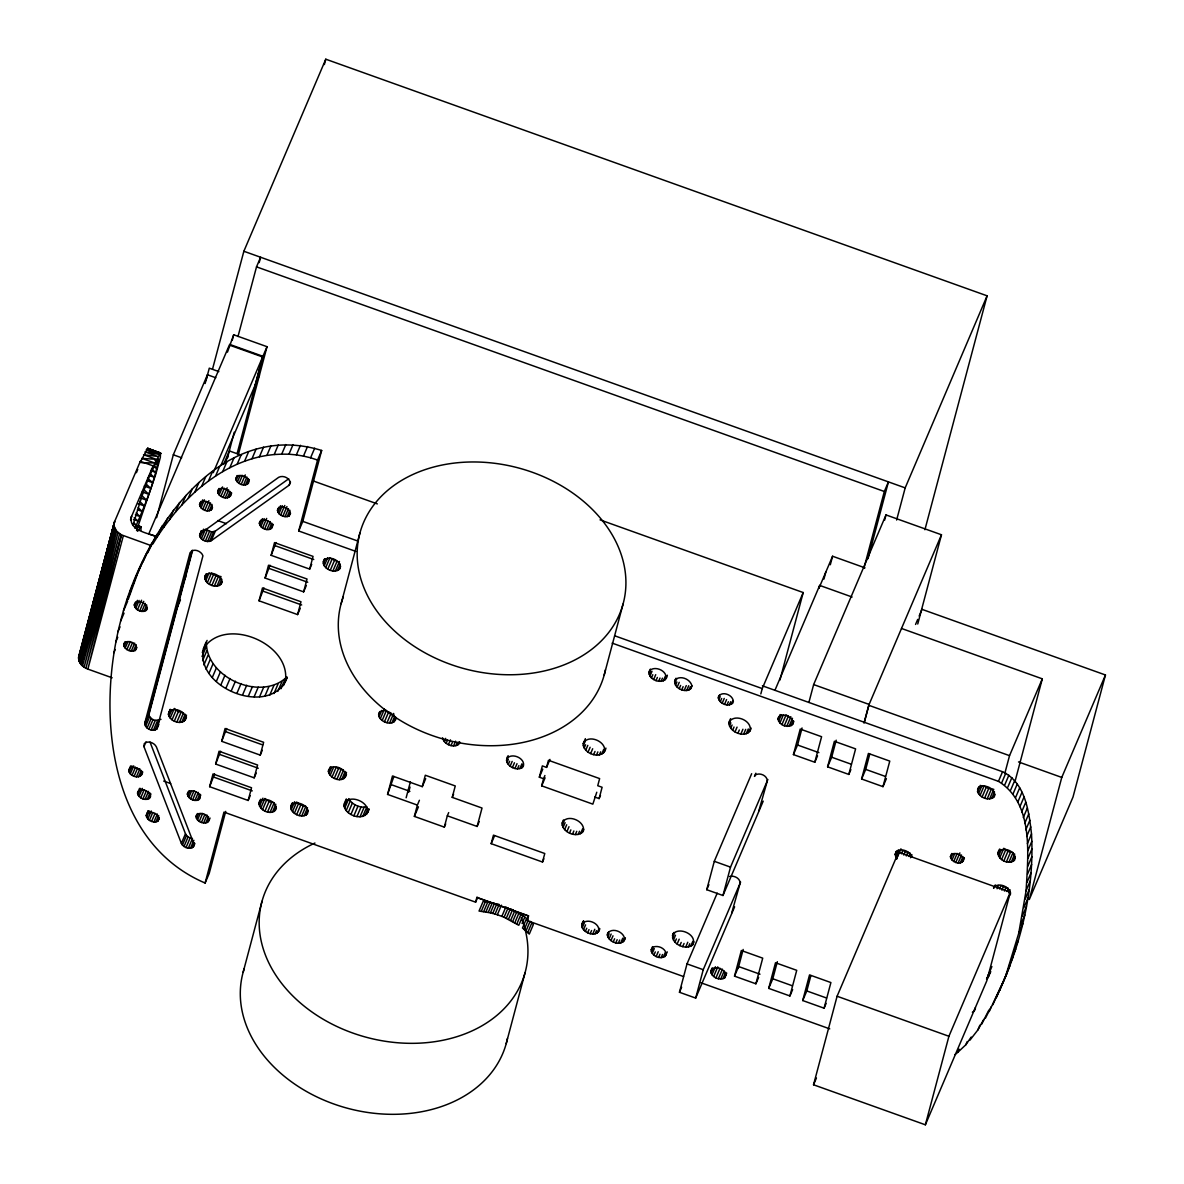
<?xml version="1.0" encoding="UTF-8"?>
<svg xmlns="http://www.w3.org/2000/svg" width="1184" height="1184" viewBox="0 0 1184 1184"><rect width="100%" height="100%" fill="white"/><g stroke="black" fill="none" stroke-linecap="round" stroke-linejoin="round"><path stroke-width="1.5" d="M977.555 791.741L978.162 788.233C983.564 782.994 995.596 788.189 994.575 795.974L993.509 797.454C988.004 800.991 979.923 797.587 977.555 791.741L980.293 785.347M1026.099 890.768C1028.067 854.67 1034.061 803.374 998.452 781.351L612.143 643.119M1010.13 965.197L999.622 990.268C1021.881 941.576 1034.49 887.674 1031.501 833.98C1028.94 811.632 1025.418 782.55 1002.552 771.746L762.407 685.817M367.676 812.209C369.201 800.68 346.024 792.821 343.967 805.904C346.172 816.694 366.285 822.258 369.053 808.998M287.283 677.322C270.559 720.908 185.74 684.559 206.016 642.335M286.735 677.07C261.176 701.653 206.519 678.284 206.386 642.838L202.301 652.443M778.066 719.384L778.184 717.667C782.15 712.028 792.984 716.468 793.088 722.995L792.51 724.549C787.908 728.663 779.309 725.185 778.066 719.384L780.108 714.574M998.216 852.332C1002.892 845.376 1017.722 851.888 1014.614 860.072C1008.413 866.392 993.376 857.69 999.577 849.135M136.56 530.565L155.785 474.222L160.343 457.424L160.506 452.924L152.751 467.295L153.121 465.874L140.334 461.301L114.656 521.493L78.692 656.498C77.67 662.359 82.702 667.347 87.882 669.108L112.14 677.796M114.019 524.69L78.706 659.784L114.656 521.493L78.544 658.126L114.167 523.047M1006.03 974.802L1018.728 933.273L1026.114 890.62L1030.198 881.014M140.911 530.195L141.088 526.998L137.492 525.592M355.984 551.463L298.708 530.98L302.808 521.374L321.663 450.453C216.953 418.233 142.198 534.68 120.62 621.141C96.984 711.081 107.522 841.41 205.113 883.027L209.213 873.422L225.715 811.38M199.83 533.984L278.699 477.3C282.961 475.036 289.192 477.729 290.346 482.465L289.118 485.203L211.24 540.688C206.993 542.982 200.629 540.185 199.608 535.434L201.206 530.787M186.465 717.016C184.349 726.517 169.652 722.151 168.394 714.248L170.037 709.394M221.985 581.507L221.704 583.164C217.16 590.254 202.39 583.623 205.276 575.528C210.545 570.525 220.624 574.743 221.985 581.507L220.653 584.644M607.333 935.02L607.614 933.362C612.113 926.865 624.545 931.956 624.619 939.46C621.304 946.993 608.369 942.138 607.333 935.02L608.694 931.823M665.941 955.118L666.222 953.46C664.831 948.058 658.156 945.158 653.08 947.111L651.2 949.834C651.437 955.976 659.873 959.573 664.92 956.509L667.302 951.921M718.318 697.998L718.584 696.34C722.432 690.598 733.296 695.126 733.34 701.624L732.763 703.163C728.13 707.307 719.62 703.755 718.318 697.998L719.68 694.801M328.397 771.494L328.664 769.837C333.089 763.31 345.728 768.386 345.684 775.92C342.324 783.453 329.537 778.628 328.397 771.494L330.44 766.684M599.814 928.641C597.313 940.392 575.972 930.757 583.386 921.004M259.326 802.5L260.228 800.961C266.074 797.128 275.946 801.464 276.331 808.583C272.113 817.952 253.628 808.228 260.687 799.304M291.027 806.052C295.645 799.037 310.4 805.638 307.426 813.793C301.254 820.112 285.98 811.366 292.389 802.856M393.221 713.626L395.87 719.191C392.289 728.086 374.632 720.005 379.738 711.658L386.058 710.193M506.796 758.87C511.444 751.929 526.184 758.441 523.21 766.61C516.979 773.108 501.779 764.198 508.173 755.673M666 678.402C667.258 670.706 654.915 665.393 649.587 670.662C646.153 680.356 665.837 686.542 667.362 675.206M691.885 685.802C689.961 695.615 671.565 688.555 675.176 679.823C680.371 674.924 690.45 679.142 691.885 685.802L690.524 689.044M896.865 858.415L895.089 854.596L896.258 851.4C901.675 847.788 910.052 851.207 912.213 857.098M975.29 1007.998L974.106 1011.195L972.36 1012.216M604.58 751.307C606.4 741.214 587.693 733.651 583.209 743.656C583.046 754.534 603.307 760.587 605.942 748.11M751.204 728.13C747.548 741.406 722.788 730.321 730.632 718.688M206.016 380.523L209.287 368.165L218.862 371.598M237.155 453.472L262.922 356.295L267.022 346.69L233.692 334.776L227.446 352.151M238.28 454.878L267.022 346.69M140.334 461.301L139.949 462.722L147.719 448.336L160.506 452.924L147.112 448.618L159.914 453.206L146.209 449.802L159.011 454.375L145.01 451.859L157.812 456.432L143.545 454.73L156.347 459.318L141.843 458.386L154.645 462.959L141.784 462.752M123.358 535.671L87.882 669.108L121.404 534.842L116.609 531.157L114.182 526.347L79.21 661.456L114.685 528.02L80.024 663.07L115.499 529.633L81.134 664.594L116.609 531.157L82.51 665.985L117.986 532.548L84.123 667.228L119.599 533.792L85.929 668.279L121.404 534.842L151.078 545.587M132.978 525.089C139.993 502.815 146.15 478.543 158.493 459.022C154.468 482.998 144.581 505.982 134.961 528.286M156.599 517.704L173.323 454.804L207.452 374.78L215.799 377.755M123.713 644.836L124.113 643.341C127.946 639.271 135.849 642.72 136.752 647.855L135.228 650.504C130.862 652.399 124.453 649.809 123.713 644.836L125.09 641.639M134.295 605.083L134.665 603.677C138.35 599.444 146.579 603.011 147.304 608.206L146.934 609.597C143.19 613.712 134.917 610.426 134.295 605.083L135.657 601.872M205.128 383.512L207.452 374.78M212.528 369.112L243.86 251.26L325.778 59.2L987.101 295.822L924.911 529.736M232.286 340.089L233.692 334.776M237.999 336.493L256.514 266.859L260.613 257.254L259.178 262.611M142.702 771.894C141.784 779.96 129.604 777.148 128.849 770.621L130.61 765.915M199.563 504.606L199.963 503.096C203.648 499.041 211.758 502.401 212.454 507.566L212.069 509.076C208.369 513.205 200.244 509.816 199.563 504.606L200.94 501.394M144.774 723.128L190.062 552.75C193.125 547.748 201.384 550.945 202.938 555.814L156.895 728.989C152.529 732.171 144.67 728.693 144.774 723.128L148.873 713.523L192.267 550.249M148.34 716.868L192.518 550.693M324.357 64.558L325.778 59.2M141.34 775.091L141.74 773.581C141.059 768.372 132.948 764.982 129.248 769.112M137.536 793.147L137.936 791.637C141.71 787.538 149.643 791.016 150.575 796.166L150.176 797.661C146.298 801.568 138.291 798.401 137.536 793.147L139.579 788.337M217.678 491.671L218.078 490.161C221.867 485.988 229.814 489.495 230.717 494.69L230.318 496.185C226.44 500.092 218.448 496.925 217.678 491.671L219.04 488.459M227.432 458.075L234.24 432.19M157.102 536.9L148.784 533.91L229.341 345.062L262.641 356.976L255.078 385.333L220.934 465.356M146.609 814.163L147.734 813.023C152.114 811.144 158.419 813.822 159.263 818.677L157.738 821.326C153.328 823.309 147.038 820.556 146.209 815.658L147.985 810.966M235.794 478.736L237.318 476.101C241.714 474.118 248.004 476.856 248.832 481.755L248.433 483.25C244.555 487.231 236.682 483.945 235.794 478.736L237.155 475.524M187.368 794.183L187.768 792.688C191.453 788.559 199.578 791.933 200.259 797.158L199.859 798.652C196.189 802.722 188.064 799.363 187.368 794.183L188.73 790.986M259.355 523.358L259.755 521.863C263.455 517.734 271.565 521.108 272.261 526.332L271.861 527.827C268.176 531.897 260.066 528.523 259.355 523.358L260.732 520.161M196.041 816.708L196.44 815.214C200.185 811.099 208.28 814.607 209.094 819.728L207.57 822.362C203.189 824.271 196.796 821.681 196.041 816.708L197.417 813.512M277.47 510.422L277.87 508.928C281.629 504.754 289.725 508.276 290.509 513.456L288.985 516.091C284.634 517.882 278.225 515.366 277.47 510.422L278.832 507.226M209.627 786.694L213.016 773.966L251.541 787.76L248.166 800.473L209.627 786.694L214.57 773.907M215.651 764.05L219.055 751.233L257.594 765.027L254.175 777.844L215.651 764.05L220.594 751.248M221.689 741.317L225.093 728.5L263.632 742.294L260.228 755.111L221.689 741.317L226.647 728.515M259.044 600.806L262.463 587.974L300.988 601.768L297.584 614.585L259.044 600.806L264.002 587.989M265.098 578.058L268.502 565.242L307.041 579.035L303.622 591.852L265.098 578.058L270.041 565.256M271.136 555.326L274.525 542.612L313.05 556.391L309.675 569.119L271.136 555.326L276.079 542.538M205.113 883.027L223.968 812.12L475.628 902.164L477.685 897.354M298.708 530.98L317.564 460.058L321.663 450.453M285.226 682.117C292.226 643.578 224.679 615.266 203.278 648.743M243.149 972.242L262.019 901.261M341.14 603.662L360.01 532.682M445.687 823.916L444.311 827.113L414.37 816.398L417.375 805.09L387.568 794.42L392.466 775.994L422.274 786.65L425.692 778.658M387.568 794.42L393.887 776.438M406.142 797.779L410.419 781.706M408.613 792.377L410.034 787.02M422.274 786.65L425.308 775.239L455.263 785.954L452.229 797.38L482.021 808.036L477.122 826.462L447.33 815.806L448.692 812.594M444.311 827.113L447.33 815.806M475.628 902.164L476.856 897.546L528.182 915.913L526.954 920.53L683.568 976.563M491.182 843.674L493.447 835.149L544.773 853.516L542.509 862.026L491.182 843.674L494.601 835.667M596.78 792.229L592.844 804.143L541.665 785.836L543.56 778.717L539.342 777.207L542.346 765.9L546.564 767.395L549.983 759.403M546.564 767.395L548.458 760.291L599.637 778.598L597.742 785.717L602.108 787.271L599.104 798.593L594.738 797.024M506.219 1043.592L525.089 972.626M604.195 675.013L623.065 604.032A136.278 103.955 14.9 0 0 449.654 463.714A136.278 103.955 14.9 0 0 401.894 637.318A136.278 103.955 14.9 0 0 623.065 604.032M734.613 906.811L695.689 998.082L679.468 992.281L687.016 963.894L717.208 893.136M763.206 801.154L722.965 895.504L706.744 889.702L714.292 861.316L751.662 773.7M760.824 693.942L762.244 688.585L803.211 592.548L600.051 519.865M779.945 680.045L803.211 592.548M695.689 998.082L703.237 969.696L740.607 882.08M722.965 895.504L730.513 867.117L767.868 779.501M852.11 597.017L819.683 585.414L818.928 588.256L832.574 556.243L865.001 567.846M823.946 579.065L825.751 572.242M830.31 564.753L832.574 556.243M734.524 976.149L741.347 950.515L762.718 958.152L755.895 983.8L734.524 976.149L738.624 966.544L759.995 974.195M793.428 754.608L800.221 729.063L821.592 736.714L814.799 762.244L793.428 754.608L797.528 745.002L818.899 752.639M738.194 968.394L743.167 949.45M797.513 745.269L802.056 727.968M808.894 702.423L813.645 684.574L886.002 514.922L941.472 534.768L917.748 624.012M863.92 568.276L884.33 491.493L888.429 481.888L868.02 558.67M884.581 520.279L886.002 514.922M768.697 988.374L775.505 962.74L796.728 970.332L789.92 995.966L768.697 988.374L772.797 978.768L777.34 961.674M827.601 766.832L834.38 741.288L855.603 748.88L848.81 774.425L827.601 766.832L831.686 757.227L836.215 740.192M896.628 520.028L905.183 487.882L987.101 295.822M863.994 723.128L868.745 705.279L941.472 534.768M864.364 722.27L869.115 704.421L813.645 684.574M802.708 1000.539L809.53 974.906L830.902 982.557L824.079 1008.191L802.708 1000.539L806.807 990.949L810.892 975.557M861.612 778.998L868.405 753.453L889.776 761.105L882.983 786.65L861.612 778.998L865.711 769.393L869.781 754.075M993.524 887.941L994.397 886.505C999.799 882.909 1008.191 886.328 1010.352 892.218L986.82 980.752L925.37 1124.8L813.541 1084.781L837.088 996.247L898.523 852.199L1010.352 892.218L1010.529 894.038L1008.442 896.91M896.643 859.288L898.523 852.199M950.397 856.728L951.921 854.093C956.272 852.288 962.681 854.804 963.436 859.747L963.036 861.242C959.306 865.356 951.211 861.848 950.397 856.728L951.758 853.516M1004.787 773.507L1009.538 755.658L1042.305 678.832L901.512 628.467M1014.777 782.372L1042.305 678.832M925.37 1124.8L948.917 1036.266L1010.352 892.218M1105.456 674.984L1061.767 777.429L1029.31 899.5L1073 797.069L1105.456 674.984L921.996 609.346L919.139 616.065M78.692 656.498L81.311 649.912M128.153 599.563L138.395 571.236M672.423 935.715L673.074 933.865C679.749 926.243 698.101 935.242 692.536 944.995C685.018 951.226 668.235 942.449 673.785 932.518M749.842 731.327C753.32 721.115 734.953 712.931 729.27 721.885M323.262 562.015L323.868 560.372C329.167 555.059 341.377 560.343 340.267 568.113C335.19 575.661 318.777 567.343 324.623 558.818M459.836 742.072L459.244 743.73C453.975 748.717 443.882 744.499 442.535 737.75M598.453 931.852C601.339 923.742 586.568 917.126 582.025 924.216M185.104 720.227C188.093 712.058 173.175 705.531 168.676 712.59M193.525 846.634L193.821 843.659L156.406 746.926C154.438 742.768 147.867 740.163 144.256 743.67L143.96 746.63L181.374 843.378C183.342 847.537 189.928 850.142 193.525 846.634L194.901 843.437M136.412 472.697L137.744 469.441M153.121 465.874L131.542 516.476C127.768 530.536 149.066 533.451 157.324 536.766M130.358 590.727L134.458 581.122M138.498 571.265L147.068 552.292M126.732 600.614L130.832 591.023M142.968 561.897L151.774 543.234M123.521 610.87L127.606 601.28M147.674 552.839L156.924 534.428M120.62 621.141L124.039 613.134M152.825 544.033L158.034 535.582L162.134 525.992M118 631.605L120.058 626.81M158.034 535.582L163.673 527.413L167.773 517.808M115.706 642.083L117.764 637.288M163.673 527.413L169.534 519.628L173.634 510.023M113.871 652.724L115.233 649.528M134.665 606.756L137.403 600.347M169.534 519.628L175.484 512.11L179.583 502.504M135.701 608.443L139.12 600.436M175.484 512.11L181.818 505.05L185.903 495.445M137.477 609.834L141.562 600.229M124.098 646.508L126.14 641.713M139.653 610.944L143.752 601.339M181.818 505.05L188.182 498.449L192.282 488.844M125.164 648.092L127.887 641.698M141.843 611.403L145.247 603.396M126.895 649.602L130.314 641.595M143.974 611.403L146.712 604.994M188.182 498.449L194.798 492.144L198.897 482.539M145.81 610.737L147.171 607.54M129.1 650.608L132.519 642.601M131.261 651.156L134.68 643.164M194.798 492.144L201.62 486.358L205.72 476.752M133.437 651.067L136.16 644.658M135.228 650.504L136.604 647.293M201.62 486.358L208.473 481.03L212.572 471.424M213.283 472.668L262.641 356.976M199.948 506.278L202.686 499.87M201.014 507.862L204.418 499.855M208.473 481.03L215.547 476.101L219.647 466.496M255.359 384.652L259.459 375.062M202.76 509.357L206.164 501.365M223.584 464.409L229.326 450.926L241.521 455.292M204.802 510.319L208.902 500.714M224.886 463.329L227.742 456.654M215.547 476.101L222.681 471.632L226.766 462.026M207.126 510.926L210.53 502.919M209.287 510.822L212.025 504.414M199.608 535.434L201.665 530.639M210.93 510.2L212.306 507.004M218.063 493.343L220.106 488.533M200.14 537.166L203.559 529.159M222.681 471.632L229.814 467.71L233.914 458.104M219.114 494.927L222.533 486.92M201.354 538.809L205.454 529.204L211.64 531.971L215.34 531.098L288.718 478.795M181.433 586.924L185.784 576.726M220.89 496.333L224.309 488.326M203.16 540.111L207.244 530.506M223.066 497.428L227.165 487.838M229.814 467.71L237.17 464.202L241.27 454.597M205.365 541.118L209.45 531.512M176.845 608.384L180.442 599.948M225.256 497.887L228.675 489.88M207.54 541.562L211.64 531.971M227.402 497.887L230.125 491.478M209.568 541.414L213.653 531.808M229.045 497.265L231.087 492.47M236.193 480.304L238.236 475.509M237.17 464.202L244.555 461.242L248.655 451.652M211.24 540.688L215.34 531.098M230.318 496.185L231.679 492.988M237.377 482.051L240.115 475.642M239.005 483.398L242.409 475.391M244.555 461.242L251.985 458.756L256.07 449.15M241.181 484.493L245.266 474.902M243.519 485.011L246.923 477.004M204.699 577.082L206.06 573.87M204.847 578.991L206.889 574.196M245.502 484.952L248.24 478.543M205.676 580.826L209.094 572.819M144.848 724.682L148.873 713.523M247.338 484.286L249.38 479.49M251.985 458.756L259.414 456.802L263.514 447.197M145.558 726.369L149.658 716.764L148.947 715.077M207.318 582.72L211.418 573.13L215.962 575.853L221.038 576.578L216.953 586.169M128.849 770.621L130.21 767.424M147.097 728.012L151.197 718.407L149.658 716.764M129.234 772.294L131.957 765.885M209.39 584.23L213.49 574.64M148.918 729.211L153.017 719.606L151.197 718.407M130.284 773.877L133.703 765.87M259.414 456.802L266.874 455.411L270.973 445.806M211.862 585.458L215.962 575.853M143.96 746.63L146.002 741.835M151.182 730.025L155.282 720.42L160.994 719.384M132.06 775.283L135.479 767.276M214.348 586.021L218.448 576.416M153.417 730.276L157.516 720.671M134.088 776.334L137.507 768.327M155.341 729.862L159.44 720.257M136.426 776.837L139.845 768.845M156.895 728.989L158.937 724.194M266.874 455.411L274.2 454.523L278.299 444.918M219.07 585.621L221.808 579.213M138.572 776.837L141.296 770.444M140.215 776.23L142.258 771.42M168.394 714.248L170.452 709.438M169.031 716.216L171.754 709.823M274.2 454.523L281.718 454.153L285.818 444.548M170.185 718.066L174.285 708.461L178.399 711.584L183.49 712.857L179.406 722.462M137.906 794.819L140.644 788.411M138.972 796.403L142.391 788.396M172.02 719.813L176.12 710.222M205.735 643.608L207.096 640.396M140.748 797.794L144.152 789.802M174.3 721.189L178.399 711.584M202.035 656.528L206.134 646.923M281.718 454.153L288.955 454.212L293.055 444.607M142.924 798.904L146.342 790.912M259.74 525.03L262.478 518.636M202.582 660.672L206.682 651.067M176.86 722.092L180.96 712.502M260.806 526.628L264.21 518.622M145.114 799.363L148.518 791.356M203.914 664.979L207.999 655.374M262.567 528.02L266.666 518.414M147.245 799.363L149.983 792.954M148.903 798.741L150.945 793.946M181.774 722.21L185.192 714.204M264.594 529.07L268.013 521.078M288.955 454.212L296.355 454.893L300.455 445.288M183.772 721.5L186.51 715.106M206.075 669.256L210.16 659.651M266.933 529.588L270.352 521.582M146.209 815.658L148.266 810.862M269.079 529.588L271.817 523.18M146.594 817.33L149.317 810.936M208.917 673.459L213.002 663.854M289.118 485.203L290.48 482.006M270.736 528.967L272.779 524.172M277.855 512.095L280.578 505.701M271.861 527.827L273.223 524.63M147.808 818.973L151.226 810.966M278.906 513.693L282.325 505.686M296.355 454.893L303.444 456.106L307.544 446.501M149.406 820.423L152.81 812.416M280.682 515.084L284.782 505.479M212.276 677.514L216.376 667.909M151.596 821.43L155.015 813.423M282.858 516.194L286.957 506.589M153.92 822.036L157.324 814.03M285.048 516.653L288.467 508.646M303.444 456.106L310.593 457.779L314.678 448.174M155.933 821.888L158.671 815.48M216.361 681.392L220.461 671.787M287.194 516.653L289.917 510.245M157.738 821.326L159.1 818.114M288.985 516.091L290.361 512.879M220.875 684.87L224.975 675.265M225.952 688.111L230.051 678.506M231.324 690.805L235.424 681.2M187.738 795.855L189.795 791.06M188.804 797.454L191.527 791.045M190.58 798.845L193.984 790.853M236.978 693.158L241.062 683.553M192.607 799.91L196.011 791.904M194.946 800.414L198.35 792.407M197.077 800.414L199.815 794.005M242.616 694.845L246.716 685.24M198.734 799.792L200.777 794.997M181.374 843.378L185.474 833.773L150.028 742.116M182.41 845.065L186.51 835.46L185.474 833.773M183.994 846.516L188.093 836.91L186.51 835.46M248.374 696.133L252.473 686.528M196.426 818.381L198.468 813.586M197.491 819.964L200.214 813.571M186.036 847.566L190.121 837.961L192.43 838.568L188.345 848.173M199.238 821.474L202.642 813.467M254.146 696.769L258.23 687.164M190.461 848.277L193.865 840.27M201.428 822.48L204.847 814.474M309.675 569.119L311.718 564.309M192.252 847.714L194.309 842.904M203.589 823.028L207.008 815.036M303.622 591.852L306.36 585.444M205.764 822.924L208.502 816.531M259.562 696.843L263.662 687.238M207.57 822.362L208.932 819.165M208.695 821.237L210.056 818.04M297.584 614.585L300.307 608.191M264.816 696.31L268.901 686.705M323.291 563.791L325.334 558.981M324.238 565.774L327.657 557.768M269.715 695.215L273.815 685.61M325.733 567.624L329.818 558.019L337.011 561.364L332.911 570.954M273.948 693.558L278.048 683.952M327.79 569.134L331.89 559.529M277.811 691.426L281.91 681.821M330.306 570.244L334.406 560.639M281.008 688.718L285.107 679.128M283.464 685.654L286.883 677.662M335.353 571.073L339.453 561.468M337.484 570.51L340.222 564.102M260.228 755.111L262.271 750.301M339.246 569.489L340.607 566.292M254.175 777.844L256.232 773.048M248.166 800.473L250.209 795.678M259.03 804.262L261.072 799.452M259.503 806.186L262.922 798.179M260.806 808.08L264.905 798.475L269.049 801.494L274.155 802.767L270.056 812.372M262.522 809.678L266.622 800.073M264.95 811.099L269.049 801.494M267.51 812.002L271.61 802.412M272.394 812.224L275.813 804.217M274.259 811.454L276.301 806.659M290.716 807.814L292.759 803.004M291.19 809.738L294.609 801.731M292.507 811.632L296.607 802.027L300.736 805.046L305.842 806.319L301.742 815.924M294.372 813.29L298.472 803.684M296.651 814.651L300.736 805.046M299.212 815.569L303.296 805.964M304.096 815.776L307.514 807.769M306.094 815.066L308.151 810.27M329.019 773.478L331.757 767.069M330.188 775.313L333.592 767.306M332.023 777.074L336.123 767.469L343.493 770.103L339.394 779.708M334.302 778.436L338.387 768.83M336.863 779.353L340.948 769.748M341.776 779.457L345.18 771.45M343.774 778.746L346.498 772.353M345.106 777.474L346.468 774.262M378.554 714.855L379.931 711.658M379.043 716.779L381.766 710.385M380.345 718.673L384.445 709.068M344.204 803.803L346.246 798.993M343.967 805.904L346.705 799.511M344.662 808.243L348.762 798.638C352.27 804.794 359.906 808.258 366.848 806.866L362.748 816.472M382.195 720.434L386.28 710.829L391.12 713.108L387.02 722.714M346.202 810.552L350.286 800.946M384.46 721.796L388.559 712.191M348.288 812.609L352.388 803.004M389.566 723.069L393.665 713.464M350.938 814.429L355.022 804.839M391.934 722.817L394.672 716.424M353.868 815.82L357.953 806.215M393.784 722.062L395.841 717.252M356.946 816.59L361.046 806.985M360.025 816.812L364.124 807.207M364.983 815.51L367.721 809.116M366.7 814.044L368.742 809.249M444.311 741.569L445.687 738.357M417.375 805.09L419.417 800.28M414.37 816.398L418.455 806.792M446.161 743.315L447.522 740.118M448.425 744.677L450.482 739.882M450.986 745.594L452.362 742.398M453.531 745.964L455.574 741.154M455.899 745.713L457.276 742.516M457.764 744.943L459.126 741.746M452.229 797.38L453.59 794.168M477.122 826.462L479.18 821.666M506.5 760.631L507.862 757.434M506.974 762.555L508.336 759.358M508.291 764.45L509.653 761.253M510.126 766.211L512.169 761.401M512.406 767.572L514.448 762.762M514.966 768.49L517.008 763.68M517.497 768.845L518.858 765.648M519.88 768.594L521.922 763.798M521.878 767.883L523.239 764.686M481.281 911.31L485.366 901.705L494.527 903.229L490.428 912.834L479.032 911.058L483.131 901.453L485.366 901.705M539.342 777.207L542.76 769.215M483.664 911.621L487.764 902.016M485.884 911.976L489.984 902.371M543.56 778.717L544.921 775.52M541.665 785.836L545.084 777.829M488.237 912.376L492.337 902.77M492.736 913.441L496.836 903.836L499.145 904.443L495.06 914.048L490.428 912.834M495.06 914.048L497.339 914.758L501.439 905.153M497.339 914.758L501.853 916.372L505.953 906.766M506.293 918.281L510.378 908.676L522.869 915.676L518.77 925.266L504.088 917.274L508.173 907.669M508.498 919.287L512.583 909.697M583.209 743.656L585.384 738.668M583.298 745.772L585.355 740.977M510.674 920.397L514.774 910.792M584.2 747.962L585.577 744.766M512.672 921.552L516.772 911.946M585.769 750.168L587.812 745.372M514.818 922.765L518.918 913.16M588.063 752.077L590.106 747.282M542.509 862.026L543.87 858.829M516.801 924.023L520.901 914.418M590.638 753.557L592.681 748.747M562.06 823.176C566.559 813.156 585.251 820.704 583.446 830.828C577.481 840.196 557.368 830.472 563.436 819.979M562.163 825.307L564.206 820.497M593.643 754.637L595.004 751.426M522.055 923.535L524.793 917.126L522.869 915.676M563.066 827.483L565.108 822.688M564.65 829.584L566.692 824.789M596.484 755.096L597.846 751.899M526.954 920.53L528.316 917.319M526.007 930.935L530.092 921.33L533.377 924.482L529.292 934.087L524.231 929.529L528.33 919.924M599.311 755.007L600.673 751.81M566.944 831.508L568.986 826.713M601.664 754.208L603.707 749.413M603.47 752.994L604.832 749.798M569.489 833.077L570.851 829.88M527.724 932.533L531.823 922.928M572.494 834.158L573.87 830.961M575.365 834.528L576.741 831.316M578.192 834.439L579.553 831.242M648.98 672.32L650.356 669.108M580.53 833.728L582.572 828.933M649.128 674.229L650.504 671.032M582.336 832.515L583.697 829.318M649.972 676.064L652.014 671.269M599.104 798.593L600.466 795.396M651.452 677.914L652.813 674.717M653.672 679.483L655.729 674.673M656.01 680.637L657.372 677.44M658.644 681.259L660.006 678.047M661.086 681.362L662.448 678.166M663.366 680.859L665.408 676.064M664.934 679.882L666.311 676.686M674.569 681.466L675.946 678.269M674.717 683.39L676.774 678.595M675.561 685.225L676.922 682.028M677.189 687.12L679.246 682.324M679.261 688.629L680.622 685.432M681.747 689.843L683.109 686.646M581.744 925.873L583.786 921.063M582.217 927.797L584.274 922.987M684.234 690.405L686.276 685.61M583.534 929.692L585.577 924.882M686.676 690.524L688.718 685.714M585.37 931.438L586.731 928.241M688.955 690.02L690.316 686.809M587.649 932.8L589.01 929.603M590.209 933.717L591.571 930.52M592.74 934.087L594.797 929.277M595.123 933.836L596.484 930.639M597.121 933.125L599.163 928.33M607.806 936.944L609.168 933.747M609.124 938.838L611.166 934.043M610.959 940.599L613.001 935.804M613.238 941.961L614.6 938.764M718.821 699.818L720.183 696.621M615.798 942.878L617.16 939.682M720.301 701.668L721.663 698.471M618.329 943.234L619.706 940.037M722.196 703.222L724.238 698.427M620.712 942.997L622.754 938.187M622.71 942.286L624.072 939.075M724.519 704.391L726.576 699.596M624.042 940.999L625.404 937.802M727.006 704.954L728.382 701.757M729.329 704.909L730.691 701.698M731.312 704.288L732.674 701.091M728.915 723.838L730.276 720.642M729.492 726.014L730.854 722.817M730.72 728.219L732.082 725.008M732.659 730.217L734.021 727.02M734.998 731.934L737.055 727.139M737.958 733.222L739.319 730.01M740.873 734.036L742.916 729.24M651.2 949.834L652.562 946.638M743.641 734.154L745.698 729.359M651.363 951.655L652.739 948.458M652.221 953.386L654.278 948.591M746.216 733.754L748.273 728.959M748.303 732.748L749.664 729.551M653.923 955.088L655.285 951.892M656.173 956.554L658.215 951.758M658.57 957.412L659.947 954.215M774.913 690.361L819.683 585.414M661.146 957.678L662.507 954.482M663.218 957.323L665.26 952.528M672.512 937.832L674.569 933.036M664.92 956.509L666.281 953.312M673.415 940.022L675.472 935.227M674.998 942.124L676.375 938.927M677.144 943.988L679.187 939.193M679.838 945.616L681.214 942.42M755.851 773.226L754.489 776.423L755.17 775.135C759.506 772.131 767.365 775.49 767.291 781.011L758.9 810.685M778.569 721.204L781.307 714.796M682.709 946.638L684.071 943.441M706.744 889.702L708.905 884.655M779.901 722.995L783.32 715.003M685.728 947.067L687.771 942.257M781.943 724.608L786.043 715.003L788.381 716.172L784.282 725.777M688.392 946.919L689.769 943.722M690.731 946.223L692.773 941.413M692.536 944.995L693.898 941.798M786.768 726.325L790.868 716.734M789.092 726.28L792.496 718.288M791.06 725.674L793.117 720.878M792.51 724.549L793.887 721.352M679.468 992.281L681.629 987.234M710.8 971.161C713.834 964.546 724.756 968.69 725.97 974.846L724.667 977.88C719.546 980.914 711.184 977.288 710.8 971.161L712.161 967.964M710.977 972.982L713.02 968.186M711.984 974.772L715.402 966.766M713.671 976.474L717.77 966.869M715.92 977.94L720.02 968.334M718.333 978.798L722.432 969.193M720.745 979.005L724.164 970.998M814.799 762.244L817.537 755.851M722.965 978.709L725.703 972.301M724.667 977.88L726.724 973.085M755.895 983.8L758.633 977.392M848.81 774.425L850.867 769.615M915.558 624.456L917.704 619.424M789.92 995.966L792.644 989.572M882.983 786.65L886.402 778.643M824.079 1008.191L826.136 1003.396M895.089 854.596L896.451 851.385M895.563 856.52L898.286 850.112M897.546 856.816L900.965 848.81M901.438 853.768L902.815 850.556L910.185 853.205L908.824 856.402M903.747 855.026L905.109 851.829M906.308 855.943L907.669 852.746M813.541 1084.781L816.427 1078.002M910.511 857.749L911.872 854.552M977.555 789.876L978.931 786.679M950.782 858.4L952.824 853.59M978.546 793.635L981.95 785.628M951.995 860.028L954.718 853.634M980.026 795.485L984.126 785.88L988.67 788.603L993.761 789.328L989.661 798.934M953.756 861.434L957.175 853.427M982.098 796.995L986.198 787.39M955.784 862.485L959.884 852.88M984.585 798.208L988.67 788.603M958.122 863.003L961.541 854.996M987.219 798.815L991.319 789.225M960.268 863.003L962.992 856.594M961.911 862.381L963.968 857.571M963.036 861.242L964.398 858.045M998.452 781.351L1002.552 771.746M991.792 798.371L994.516 791.978M993.509 797.454L994.886 794.257M1001.694 782.831L1005.778 773.226M1004.787 784.814L1008.886 775.209M1007.776 787.197L1011.876 777.607M1010.603 790.187L1014.703 780.582M1013.164 793.62L1017.248 784.015M1015.606 797.454L1019.69 787.863M1017.885 801.894L1021.984 792.288M998.053 854.138L1000.11 849.342M998.541 856.062L1001.264 849.668M1019.912 806.674L1023.997 797.084M999.696 857.912L1003.795 848.306L1007.939 851.326L1013.03 852.598L1008.931 862.204M1021.644 811.913L1025.744 802.308M1001.56 859.569L1005.66 849.964M1003.84 860.931L1007.939 851.326M1023.287 817.537L1027.386 807.932M993.909 888.104L995.27 884.907M1006.4 861.848L1010.485 852.243M1024.663 823.516L1028.763 813.911M997.061 888.725L998.423 885.528M999.577 888.873L1000.939 885.676L1008.324 888.311L1006.948 891.522M1011.284 862.056L1014.703 854.049M1025.788 829.836L1029.873 820.246M1013.282 861.345L1015.339 856.55M1001.886 890.146L1003.248 886.934M1026.646 836.511L1030.746 826.906M1004.432 891.049L1005.808 887.852M1027.401 843.585L1031.501 833.98M1008.65 892.869L1010.011 889.672M1027.786 850.852L1031.871 841.247M1027.919 858.356L1032.019 848.75M1027.816 866.214L1031.915 856.609M1027.534 874.118L1031.619 864.512M1026.987 882.376L1031.072 872.771M991.881 966.544L986.553 979.242L990.697 971.561L987.885 977.954M974.106 1011.195L975.468 1007.998M955.059 1054.515L957.723 1052.384L959.084 1049.187M1025.181 899.056L1029.281 889.45M1023.908 907.595L1027.993 897.99M957.723 1052.384L965.848 1044.762L967.21 1041.565M1022.295 916.12L1026.395 906.515M965.848 1044.762L971.206 1037.066M1020.682 924.645L1024.782 915.054M1018.728 933.273L1022.828 923.668M969.844 1040.277L977.851 1029.976L979.893 1025.181M977.851 1029.976L983.741 1019.424M1014.229 950.204L1018.314 940.599M981.684 1024.219L988.877 1010.1M1011.654 958.611L1015.754 949.006M985.458 1018.107L991.23 1006.74M989.173 1011.55L1003.78 980.53M1008.842 966.706L1012.942 957.101M992.784 1004.831L1000.436 988.048M134.295 580.841L142.598 561.66M1003.706 980.663L1007.051 973.085M996.336 997.653L999.681 990.135M137.64 531.305L140.689 526.747L137.314 525.755M731.712 912.953L740.104 883.264C740.296 878.232 733.902 875.124 729.536 876.515M144.418 455.381L145.218 454.434M136.515 526.614L139.964 527.383L136.767 526.244M310.593 457.779L317.564 460.058M243.86 251.26L905.183 487.882M256.514 266.859L884.33 491.493M229.607 344.381L262.922 356.295M312.916 480.837L377.356 503.896M173.323 454.804L181.67 457.794M868.745 705.279L1009.538 755.658M1018.506 761.934L1061.767 777.429M155.193 460.709L158.39 461.849L155.252 460.236M154.63 463.462L157.827 464.602L154.778 462.766M153.742 467.014L156.939 468.168L153.964 466.126M302.808 521.374L358.352 541.236M614.659 635.778L762.244 688.585M150.945 470.714L155.755 472.431L151.404 469.116M149.48 475.598L154.29 477.315L150.028 473.763M147.778 480.941L152.588 482.658L147.645 478.247M144.285 486.062L150.694 488.356L145.839 483.782M142.258 491.937L148.651 494.231L143.871 489.584M217.693 520.56L226.396 523.668M275.236 545.72L313.76 559.514M140.126 497.857L146.535 500.151L141.784 495.489M137.966 503.659L144.374 505.953L139.638 501.335M831.686 757.227L851.281 764.228M865.711 769.393L885.44 776.452M137.433 509.771L142.228 511.488L138.232 507.684M135.376 514.892L140.171 516.609L136.145 512.968M133.437 519.48L138.247 521.197L134.162 517.763M269.197 568.453L307.722 582.247M133.289 523.979L136.486 525.119L133.733 522.988M263.144 591.201L301.683 604.98M714.292 861.316L730.513 867.117M391.667 784.814L409.886 791.341M225.789 731.712L262.641 744.899M153.017 719.606L155.282 720.42M219.75 754.46L258.275 768.238M837.088 996.247L948.917 1036.266M213.727 777.089L252.251 790.882M772.797 978.768L792.377 985.784M806.807 990.949L826.536 998.008M687.016 963.894L703.237 969.696M163.688 781.07L170.659 783.556M476.664 897.324L528.76 915.957M700.972 982.794L829.747 1028.866M501.853 916.372L504.088 917.274M149.584 449.728L154.349 452.007M188.093 836.91L190.121 837.961M524.793 917.126L526.584 918.429L522.484 928.034L524.231 929.529M988.462 974.55L988.64 976.371M605.453 669.759A136.278 103.955 14.9 0 1 443.941 739.245A136.278 103.955 14.9 0 1 343.375 596.78M521.256 917.718A136.278 103.955 14.9 0 1 448.292 1039.064A136.278 103.955 14.9 0 1 277.056 977.066A136.278 103.955 14.9 0 1 314.959 843.038M507.477 1038.338A136.278 103.955 14.9 0 1 348.244 1108.461A136.278 103.955 14.9 0 1 244.185 968.778M131.542 516.476L130.595 520.028L131.542 516.476M160.787 453.546L147.719 448.336L160.787 453.546M141.088 526.998L137.892 525.859L141.088 526.998"/></g></svg>
